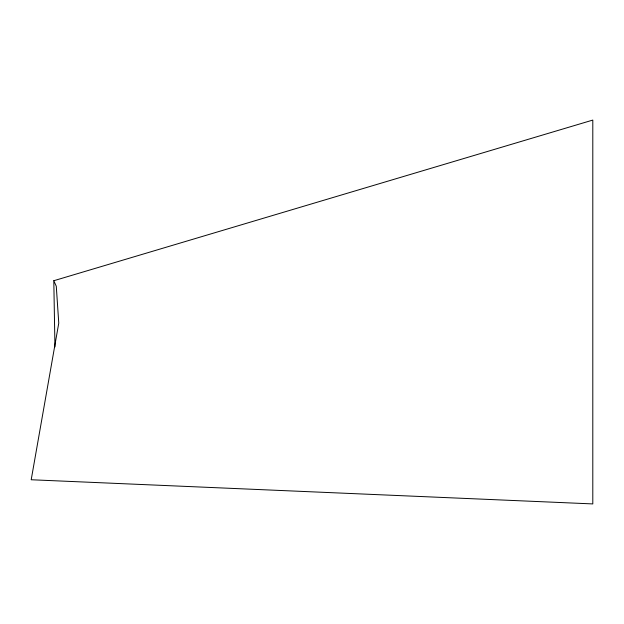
<?xml version="1.0" encoding="UTF-8"?>
<svg xmlns="http://www.w3.org/2000/svg" width="624" height="624" viewBox="0 0 624 624"><rect width="100%" height="100%" fill="white"/><g stroke="black" fill="none" stroke-linecap="round" stroke-linejoin="round"><path stroke-width="0.94" d="M53.797 280.722L592.8 120.081L592.8 503.919L31.2 479.755L58.765 323.131L56.277 286.237L53.797 280.722L54.951 346.967"/></g></svg>
